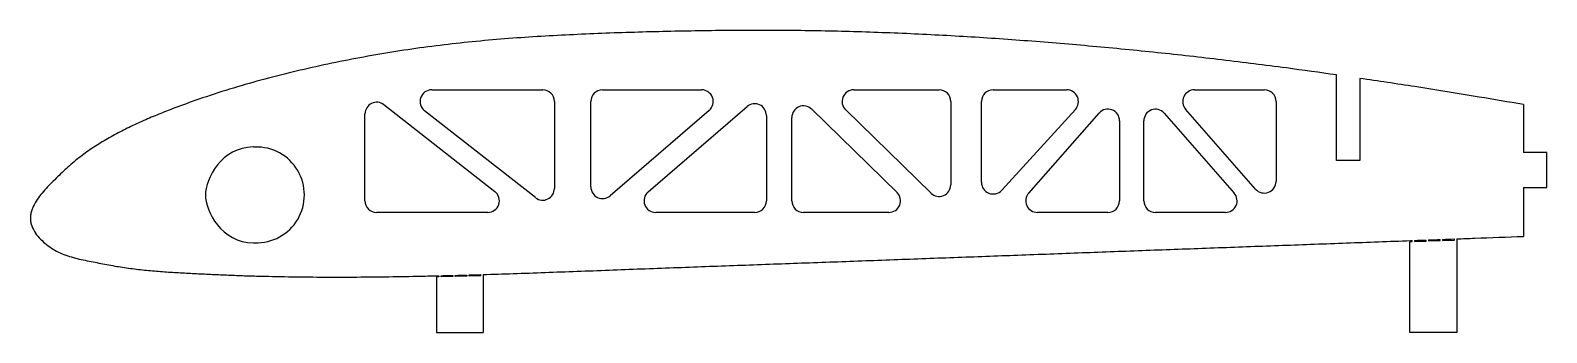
# Model space of a CAD drawing. Header units: millimetres. Extents: x 13 to 143, y -10 to 16.
import ezdxf

# ---------------------------------------------------------------- set-up
doc = ezdxf.new("R2010")
doc.units = ezdxf.units.MM

msp = doc.modelspace()

# ---------------------------------------------------------------- linework, layer by layer
at = {"color": 7, "linetype": 'Continuous', "lineweight": 25}
for p, q in [((125.32, 4.73), (125.32, 12.04)), ((127.32, 11.75), (127.32, 4.73)), ((47.84, 10.77), (57.35, 10.77)), ((62.47, 10.77), (70.95, 10.77)), ((83.98, 10.77), (91.29, 10.77)), ((95.92, 10.77), (102.22, 10.77)), ((113.15, 10.77), (119.14, 10.77)), ((43.75, 9.5), (53.26, 2.07)), ((58.35, 9.77), (58.35, 2.33)), ((61.47, 2.46), (61.47, 9.77)), ((66.37, 2.04), (74.85, 9.34)), ((80.38, 9.11), (87.69, 2)), ((92.29, 9.77), (92.29, 2.65)), ((94.92, 2.86), (94.92, 9.77)), ((102.96, 9.09), (96.66, 2.19)), ((118.39, 2.28), (112.4, 9.11)), ((120.14, 9.77), (120.14, 2.94)), ((141.32, 9.51), (141.32, 5.42)), ((42.13, 1.28), (42.13, 8.71)), ((56.73, 1.55), (47.22, 8.98)), ((71.6, 9.01), (63.12, 1.71)), ((76.5, 8.58), (76.5, 1.28)), ((78.68, 1.28), (78.68, 8.4)), ((90.6, 1.93), (83.29, 9.05)), ((98.96, 1.94), (104.99, 8.78)), ((106.74, 8.12), (106.74, 1.28)), ((108.82, 1.28), (108.82, 8.11)), ((110.57, 8.77), (116.56, 1.94)), ((143.32, 5.42), (141.32, 5.42)), ((143.32, 2.42), (143.32, 5.42)), ((127.32, 4.73), (125.32, 4.73)), ((141.32, 2.42), (143.32, 2.42)), ((141.32, 2.42), (141.32, -1.77)), ((52.64, 0.28), (43.13, 0.28)), ((75.5, 0.28), (67.02, 0.28)), ((86.99, 0.28), (79.68, 0.28)), ((105.74, 0.28), (99.71, 0.28)), ((115.81, 0.28), (109.82, 0.28)), ((131.61, -2.22), (131.81, -2.21)), ((131.61, -10), (131.61, -2.22)), ((131.81, -2.21), (131.81, -2.12)), ((132.01, -2.11), (132.01, -2.21)), ((132.01, -2.21), (133.01, -2.17)), ((133.01, -2.17), (133.01, -2.08)), ((133.21, -2.07), (133.21, -2.16)), ((133.21, -2.16), (134.21, -2.13)), ((134.21, -2.13), (134.21, -2.03)), ((134.41, -2.02), (134.41, -2.12)), ((134.41, -2.12), (135.41, -2.08)), ((135.41, -2.08), (135.41, -1.99)), ((135.61, -1.98), (135.61, -10)), ((48.45, -5.13), (48.45, -5.23)), ((48.65, -5.23), (48.65, -5.13)), ((49.65, -5.1), (49.65, -5.2)), ((49.85, -5.2), (49.85, -5.1)), ((50.85, -5.17), (49.85, -5.2)), ((50.85, -5.07), (50.85, -5.17)), ((51.05, -5.16), (51.05, -5.06)), ((52.05, -5.14), (51.05, -5.16)), ((52.05, -5.14), (52.05, -5.04)), ((52.25, -5.03), (52.25, -10)), ((48.45, -5.23), (48.25, -5.24)), ((48.25, -5.24), (48.25, -10)), ((49.65, -5.2), (48.65, -5.23)), ((48.25, -10), (52.25, -10)), ((135.61, -10), (131.61, -10))]:
    msp.add_line(p, q, dxfattribs=at)
for centre, radius, start, end in [((47.84, 9.77), 1, 90, 231.9905), ((57.35, 9.77), 1, 0, 90), ((62.47, 9.77), 1, 90, 180), ((70.95, 9.77), 1, 310.7272, 90), ((83.98, 9.77), 1, 90, 225.7797), ((91.29, 9.77), 1, 0, 90), ((95.92, 9.77), 1, 90, 180), ((102.22, 9.77), 1, 317.6257, 90), ((113.15, 9.77), 1, 90, 221.2659), ((119.14, 9.77), 1, 0, 90), ((43.13, 8.71), 1, 51.9905, 180), ((75.5, 8.58), 1, 360, 130.7272), ((79.68, 8.4), 1, 45.7797, 180), ((105.74, 8.12), 1, 360, 138.601), ((109.82, 8.11), 1, 41.2659, 180), ((32.84, 1.78), 4.1, 268.1337, 91.8663), ((91.29, 2.65), 1, 225.7797, 0), ((95.92, 2.86), 1, 180, 317.6257), ((119.14, 2.94), 1, 221.2659, 0), ((52.64, 1.28), 1, 270, 51.9905), ((57.35, 2.33), 1, 231.9905, 0), ((62.47, 2.46), 1, 180, 310.7272), ((67.02, 1.28), 1, 130.7272, 270), ((86.99, 1.28), 1, 270, 45.7797), ((99.71, 1.28), 1, 138.601, 270), ((115.81, 1.28), 1, 270, 41.2659), ((43.13, 1.28), 1, 180, 270), ((75.5, 1.28), 1, 270, 0), ((79.68, 1.28), 1, 180, 270), ((105.74, 1.28), 1, 270, 0), ((109.82, 1.28), 1, 180, 270)]:
    msp.add_arc(centre, radius, start, end, dxfattribs=at)
for points, knots in [([(125.32, 12.04), (123.89, 12.25), (120.62, 12.7), (115.51, 13.34), (109.98, 13.96), (104.44, 14.5), (98.9, 14.96), (93.35, 15.34), (87.79, 15.62), (82.23, 15.8), (76.67, 15.87), (71.11, 15.83), (66.47, 15.73), (62.76, 15.61), (59.99, 15.49), (57.21, 15.35), (54.43, 15.16), (51.66, 14.92), (48.9, 14.63), (46.14, 14.26), (43.39, 13.83), (40.65, 13.33), (37.93, 12.76), (35.22, 12.13), (32.53, 11.42), (29.87, 10.63), (27.67, 9.89), (25.93, 9.26), (24.63, 8.75), (23.35, 8.22), (22.08, 7.64), (20.84, 7.01), (19.63, 6.33), (18.65, 5.7), (17.9, 5.16), (17.35, 4.73), (16.82, 4.28), (16.31, 3.81), (15.81, 3.33), (15.31, 2.84), (14.83, 2.34), (14.37, 1.81), (13.96, 1.25), (13.74, 0.84), (13.65, 0.63)], [0.353493, 0.353493, 0.353493, 0.353493, 0.3777325, 0.4088459, 0.4399593, 0.4710726, 0.502186, 0.5332994, 0.5644128, 0.5955261, 0.6266395, 0.6577529, 0.6888663, 0.7044229, 0.7199796, 0.7355363, 0.751093, 0.7666497, 0.7822064, 0.7977631, 0.8133198, 0.8288764, 0.8444331, 0.8599898, 0.8755465, 0.8911032, 0.9066599, 0.9144382, 0.9222166, 0.9299949, 0.9377733, 0.9455516, 0.9533299, 0.9611083, 0.9649975, 0.9688866, 0.9727758, 0.976665, 0.9805541, 0.9844433, 0.9883325, 0.9922217, 0.9961108, 1, 1, 1, 1]), ([(141.32, 9.51), (140.05, 9.73), (136.96, 10.25), (132.3, 11.01), (128.89, 11.52), (127.32, 11.75)], [0.26288949, 0.26288949, 0.26288949, 0.26288949, 0.28439239, 0.31550576, 0.34219029, 0.34219029, 0.34219029, 0.34219029]), ([(32.57, 5.88), (29.84, 5.88), (28.47, 3.14), (28.47, 0.41), (29.84, -2.32), (32.57, -2.32)], [0, 0, 0, 0, 0.5, 0.5, 1, 1, 1, 1]), ([(13.65, 0.63), (13.61, 0.52), (13.54, 0.3), (13.47, -0.03), (13.47, -0.38), (13.55, -0.83), (13.8, -1.35), (14.22, -1.9), (14.72, -2.37), (15.27, -2.78), (15.87, -3.12), (16.51, -3.38), (17.16, -3.58), (17.83, -3.75), (18.51, -3.88), (19.4, -4.06), (20.53, -4.28), (21.88, -4.49), (23.25, -4.65), (24.62, -4.77), (25.99, -4.86), (27.36, -4.93), (28.73, -5), (30.1, -5.06), (31.47, -5.12), (33.3, -5.17), (35.59, -5.22), (38.34, -5.25), (41.09, -5.25), (43.83, -5.22), (46.29, -5.18), (47.83, -5.15), (48.45, -5.13)], [0, 0, 0, 0, 0.0019449, 0.0038897, 0.0058346, 0.0077795, 0.0116692, 0.015559, 0.0194487, 0.0233384, 0.0272282, 0.0311179, 0.0350076, 0.0388974, 0.0427871, 0.0466769, 0.0544563, 0.0622358, 0.0700153, 0.0777948, 0.0855742, 0.0933537, 0.1011332, 0.1089127, 0.1166921, 0.1244716, 0.1400306, 0.1555895, 0.1711485, 0.1867074, 0.2022664, 0.2128853, 0.2128853, 0.2128853, 0.2128853]), ([(52.25, -5.03), (53.1, -5), (54.87, -4.95), (57.56, -4.85), (60.3, -4.75), (63.05, -4.65), (65.79, -4.54), (68.54, -4.44), (71.28, -4.34), (74.03, -4.24), (76.77, -4.14), (79.52, -4.04), (83.18, -3.91), (87.75, -3.74), (93.24, -3.54), (98.73, -3.34), (104.22, -3.13), (109.71, -2.93), (115.2, -2.73), (120.69, -2.53), (126.18, -2.33), (129.88, -2.19), (131.76, -2.12), (131.81, -2.12)], [0.2343952, 0.2343952, 0.2343952, 0.2343952, 0.2489432, 0.2645022, 0.2800611, 0.2956201, 0.311179, 0.326738, 0.342297, 0.3578559, 0.3734149, 0.3889738, 0.4045328, 0.4356507, 0.4667686, 0.4978865, 0.5290044, 0.5601223, 0.5912402, 0.6223581, 0.653476, 0.6845939, 0.6854316, 0.6854316, 0.6854316, 0.6854316]), ([(135.61, -1.98), (136.13, -1.96), (138.03, -1.89), (139.93, -1.82), (141.32, -1.77)], [0.7069585, 0.7069585, 0.7069585, 0.7069585, 0.71571181, 0.7393046, 0.7393046, 0.7393046, 0.7393046]), ([(48.65, -5.13), (48.88, -5.12), (49.21, -5.11), (49.54, -5.11), (49.65, -5.1)], [0.214018301, 0.214018301, 0.214018301, 0.214018301, 0.217825332, 0.219683257, 0.219683257, 0.219683257, 0.219683257])]:
    msp.add_open_spline(points, degree=3, knots=knots, dxfattribs=at)
for points in [[(32.71, 5.87), (32.69, 5.87), (32.64, 5.88), (32.6, 5.88), (32.57, 5.88)], [(32.57, -2.32), (32.6, -2.32), (32.64, -2.32), (32.69, -2.32), (32.71, -2.32)], [(132.01, -2.11), (132.35, -2.1), (132.68, -2.09), (133.01, -2.08)], [(133.21, -2.07), (133.55, -2.06), (133.88, -2.04), (134.21, -2.03)], [(134.41, -2.02), (134.74, -2.01), (135.08, -2), (135.41, -1.99)], [(49.85, -5.1), (50.18, -5.09), (50.52, -5.08), (50.85, -5.07)], [(51.05, -5.06), (51.38, -5.06), (51.72, -5.05), (52.05, -5.04)]]:
    msp.add_open_spline(points, degree=3, dxfattribs=at)

doc.saveas('drawing.dxf')
